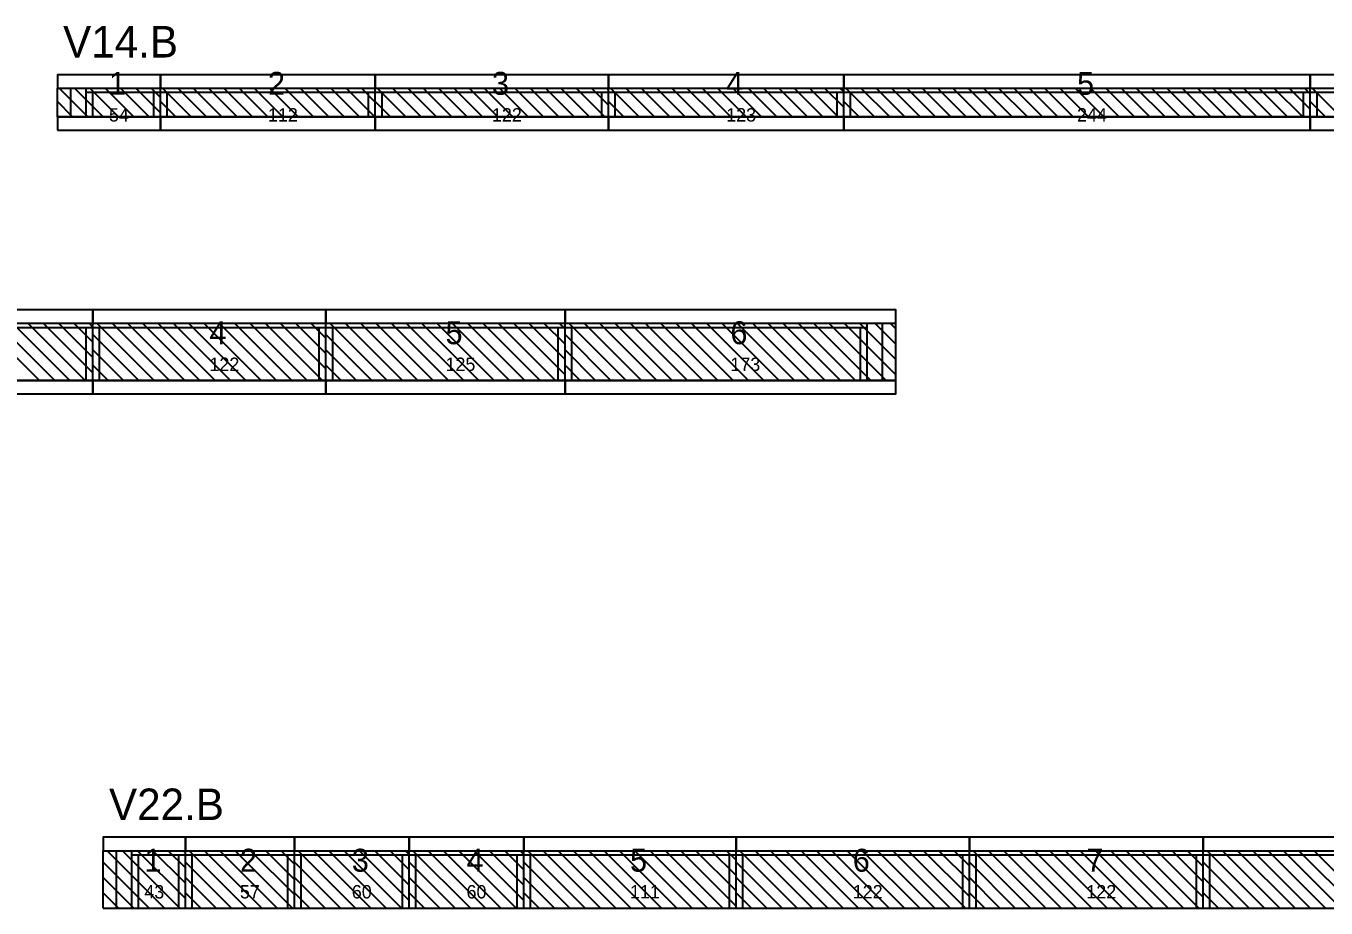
# Model space of a CAD drawing. Header units: metres. Extents: x -10 to 74425, y -2037 to 26.
# Drawn here: x 48146 to 48825, y -1836 to -1374 of the extents above; entities that cross this region are included whole.
import ezdxf

# ---------------------------------------------------------------- set-up
doc = ezdxf.new("R2010")
doc.units = ezdxf.units.M
doc.layers.add('VIGAS', color=7, linetype='Continuous')

msp = doc.modelspace()

# ---------------------------------------------------------------- linework, layer by layer
at = {"layer": 'VIGAS'}
for p, q in [((48161.9, -1407), (48215.9, -1407)), ((48161.9, -1422), (48161.9, -1407)), ((48177.9, -1422), (48162.9, -1407)), ((48168.9, -1422), (48168.9, -1407)), ((48185.9, -1422), (48170.9, -1407)), ((48176.9, -1422), (48176.9, -1407)), ((48193.9, -1422), (48178.9, -1407)), ((48201.9, -1422), (48186.9, -1407)), ((48209.9, -1422), (48194.9, -1407)), ((48215.9, -1420), (48202.9, -1407)), ((48215.9, -1412), (48210.9, -1407)), ((48215.9, -1422), (48215.9, -1407)), ((48215.9, -1422), (48215.9, -1407)), ((48215.9, -1407), (48328.2, -1407)), ((48215.9, -1422), (48215.9, -1407)), ((48215.9, -1422), (48215.9, -1407)), ((48215.9, -1422), (48215.9, -1407)), ((48231.9, -1422), (48216.9, -1407)), ((48239.9, -1422), (48224.9, -1407)), ((48247.9, -1422), (48232.9, -1407)), ((48255.9, -1422), (48240.9, -1407)), ((48263.9, -1422), (48248.9, -1407)), ((48271.9, -1422), (48256.9, -1407)), ((48279.9, -1422), (48264.9, -1407)), ((48287.9, -1422), (48272.9, -1407)), ((48295.9, -1422), (48280.9, -1407)), ((48303.9, -1422), (48288.9, -1407)), ((48311.9, -1422), (48296.9, -1407)), ((48319.9, -1422), (48304.9, -1407)), ((48327.9, -1422), (48312.9, -1407)), ((48328.2, -1414.3), (48320.9, -1407)), ((48328.2, -1422), (48328.2, -1407)), ((48328.2, -1422), (48328.2, -1407)), ((48328.2, -1407), (48450.2, -1407)), ((48328.2, -1422), (48328.2, -1407)), ((48328.2, -1422), (48328.2, -1407)), ((48328.2, -1422), (48328.2, -1407)), ((48344.2, -1422), (48329.2, -1407)), ((48352.2, -1422), (48337.2, -1407)), ((48360.2, -1422), (48345.2, -1407)), ((48368.2, -1422), (48353.2, -1407)), ((48376.2, -1422), (48361.2, -1407)), ((48384.2, -1422), (48369.2, -1407)), ((48392.2, -1422), (48377.2, -1407)), ((48400.2, -1422), (48385.2, -1407)), ((48408.2, -1422), (48393.2, -1407)), ((48416.2, -1422), (48401.2, -1407)), ((48424.2, -1422), (48409.2, -1407)), ((48432.2, -1422), (48417.2, -1407)), ((48440.2, -1422), (48425.2, -1407)), ((48448.2, -1422), (48433.2, -1407)), ((48450.2, -1416), (48441.2, -1407)), ((48450.2, -1408), (48449.2, -1407)), ((48450.2, -1422), (48450.2, -1407)), ((48450.2, -1422), (48450.2, -1407)), ((48450.2, -1407), (48573.2, -1407)), ((48450.2, -1422), (48450.2, -1407)), ((48450.2, -1422), (48450.2, -1407)), ((48450.2, -1422), (48450.2, -1407)), ((48466.2, -1422), (48451.2, -1407)), ((48474.2, -1422), (48459.2, -1407)), ((48482.2, -1422), (48467.2, -1407)), ((48490.2, -1422), (48475.2, -1407)), ((48498.2, -1422), (48483.2, -1407)), ((48506.2, -1422), (48491.2, -1407)), ((48514.2, -1422), (48499.2, -1407)), ((48522.2, -1422), (48507.2, -1407)), ((48530.2, -1422), (48515.2, -1407)), ((48538.2, -1422), (48523.2, -1407)), ((48546.2, -1422), (48531.2, -1407)), ((48554.2, -1422), (48539.2, -1407)), ((48562.2, -1422), (48547.2, -1407)), ((48570.2, -1422), (48555.2, -1407)), ((48573.2, -1417), (48563.2, -1407)), ((48573.2, -1409), (48571.2, -1407)), ((48573.2, -1422), (48573.2, -1407)), ((48573.2, -1422), (48573.2, -1407)), ((48573.2, -1407), (48817.2, -1407)), ((48573.2, -1422), (48573.2, -1407)), ((48573.2, -1422), (48573.2, -1407)), ((48573.2, -1422), (48573.2, -1407)), ((48589.2, -1422), (48574.2, -1407)), ((48597.2, -1422), (48582.2, -1407)), ((48605.2, -1422), (48590.2, -1407)), ((48613.2, -1422), (48598.2, -1407)), ((48621.2, -1422), (48606.2, -1407)), ((48629.2, -1422), (48614.2, -1407)), ((48637.2, -1422), (48622.2, -1407)), ((48645.2, -1422), (48630.2, -1407)), ((48653.2, -1422), (48638.2, -1407)), ((48661.2, -1422), (48646.2, -1407)), ((48669.2, -1422), (48654.2, -1407)), ((48677.2, -1422), (48662.2, -1407)), ((48685.2, -1422), (48670.2, -1407)), ((48693.2, -1422), (48678.2, -1407)), ((48701.2, -1422), (48686.2, -1407)), ((48709.2, -1422), (48694.2, -1407)), ((48717.2, -1422), (48702.2, -1407)), ((48725.2, -1422), (48710.2, -1407)), ((48733.2, -1422), (48718.2, -1407)), ((48741.2, -1422), (48726.2, -1407)), ((48749.2, -1422), (48734.2, -1407)), ((48757.2, -1422), (48742.2, -1407)), ((48765.2, -1422), (48750.2, -1407)), ((48773.2, -1422), (48758.2, -1407)), ((48781.2, -1422), (48766.2, -1407)), ((48789.2, -1422), (48774.2, -1407)), ((48797.2, -1422), (48782.2, -1407)), ((48805.2, -1422), (48790.2, -1407)), ((48813.2, -1422), (48798.2, -1407)), ((48817.2, -1418), (48806.2, -1407)), ((48817.2, -1410), (48814.2, -1407)), ((48817.2, -1422), (48817.2, -1407)), ((48817.2, -1422), (48817.2, -1407)), ((48817.2, -1407), (49061.2, -1407)), ((48817.2, -1422), (48817.2, -1407)), ((48817.2, -1422), (48817.2, -1407)), ((48817.2, -1422), (48817.2, -1407)), ((48833.2, -1422), (48818.2, -1407)), ((48169.9, -1422), (48161.9, -1414)), ((48176.9, -1409.2), (48215.9, -1409.2)), ((48180.4, -1422), (48180.4, -1409.2)), ((48212.4, -1422), (48212.4, -1409.2)), ((48215.9, -1409.2), (48328.2, -1409.2)), ((48223.9, -1422), (48215.9, -1414)), ((48219.4, -1422), (48219.4, -1409.2)), ((48324.7, -1422), (48324.7, -1409.2)), ((48328.2, -1409.2), (48450.2, -1409.2)), ((48336.2, -1422), (48328.2, -1414)), ((48331.7, -1422), (48331.7, -1409.2)), ((48446.7, -1422), (48446.7, -1409.2)), ((48450.2, -1409.2), (48573.2, -1409.2)), ((48458.2, -1422), (48450.2, -1414)), ((48453.7, -1422), (48453.7, -1409.2)), ((48569.7, -1422), (48569.7, -1409.2)), ((48573.2, -1409.2), (48817.2, -1409.2)), ((48581.2, -1422), (48573.2, -1414)), ((48576.7, -1422), (48576.7, -1409.2)), ((48813.7, -1422), (48813.7, -1409.2)), ((48817.2, -1409.2), (49046.2, -1409.2)), ((48825.2, -1422), (48817.2, -1414)), ((48820.7, -1422), (48820.7, -1409.2)), ((48161.9, -1422), (48215.9, -1422)), ((48161.9, -1422), (48161.9, -1422)), ((48176.9, -1422), (48180.4, -1422)), ((48212.4, -1422), (48215.9, -1422)), ((48215.9, -1422), (48328.2, -1422)), ((48215.9, -1422), (48219.4, -1422)), ((48215.9, -1422), (48215.9, -1422)), ((48324.7, -1422), (48328.2, -1422)), ((48328.2, -1422), (48450.2, -1422)), ((48328.2, -1422), (48331.7, -1422)), ((48328.2, -1422), (48328.2, -1422)), ((48446.7, -1422), (48450.2, -1422)), ((48450.2, -1422), (48573.2, -1422)), ((48450.2, -1422), (48453.7, -1422)), ((48450.2, -1422), (48450.2, -1422)), ((48569.7, -1422), (48573.2, -1422)), ((48573.2, -1422), (48817.2, -1422)), ((48573.2, -1422), (48576.7, -1422)), ((48573.2, -1422), (48573.2, -1422)), ((48813.7, -1422), (48817.2, -1422)), ((48817.2, -1422), (49061.2, -1422)), ((48817.2, -1422), (48820.7, -1422)), ((48817.2, -1422), (48817.2, -1422)), ((48088.5, -1530), (48180.5, -1530)), ((48088.5, -1532.2), (48180.5, -1532.2)), ((48152.5, -1560), (48122.5, -1530)), ((48160.5, -1560), (48130.5, -1530)), ((48168.5, -1560), (48138.5, -1530)), ((48176.5, -1560), (48146.5, -1530)), ((48180.5, -1556), (48154.5, -1530)), ((48180.5, -1548), (48162.5, -1530)), ((48180.5, -1540), (48170.5, -1530)), ((48177, -1560), (48177, -1532.2)), ((48180.5, -1532), (48178.5, -1530)), ((48180.5, -1560), (48180.5, -1530)), ((48180.5, -1560), (48180.5, -1530)), ((48180.5, -1530), (48302.4, -1530)), ((48180.5, -1560), (48180.5, -1530)), ((48180.5, -1560), (48180.5, -1530)), ((48180.5, -1560), (48180.5, -1530)), ((48180.5, -1532.2), (48302.4, -1532.2)), ((48204.5, -1560), (48180.5, -1536)), ((48212.5, -1560), (48182.5, -1530)), ((48184, -1560), (48184, -1532.2)), ((48220.5, -1560), (48190.5, -1530)), ((48228.5, -1560), (48198.5, -1530)), ((48236.5, -1560), (48206.5, -1530)), ((48244.5, -1560), (48214.5, -1530)), ((48252.5, -1560), (48222.5, -1530)), ((48260.5, -1560), (48230.5, -1530)), ((48268.5, -1560), (48238.5, -1530)), ((48276.5, -1560), (48246.5, -1530)), ((48284.5, -1560), (48254.5, -1530)), ((48292.5, -1560), (48262.5, -1530)), ((48300.5, -1560), (48270.5, -1530)), ((48302.4, -1553.9), (48278.5, -1530)), ((48302.4, -1545.9), (48286.5, -1530)), ((48302.4, -1537.9), (48294.5, -1530)), ((48298.9, -1560), (48298.9, -1532.2)), ((48302.4, -1560), (48302.4, -1530)), ((48302.4, -1560), (48302.4, -1530)), ((48302.4, -1530), (48427.4, -1530)), ((48302.4, -1560), (48302.4, -1530)), ((48302.4, -1560), (48302.4, -1530)), ((48302.4, -1560), (48302.4, -1530)), ((48302.4, -1532.2), (48427.4, -1532.2)), ((48326.4, -1560), (48302.4, -1536)), ((48334.4, -1560), (48304.4, -1530)), ((48305.9, -1560), (48305.9, -1532.2)), ((48342.4, -1560), (48312.4, -1530)), ((48350.4, -1560), (48320.4, -1530)), ((48358.4, -1560), (48328.4, -1530)), ((48366.4, -1560), (48336.4, -1530)), ((48374.4, -1560), (48344.4, -1530)), ((48382.4, -1560), (48352.4, -1530)), ((48390.4, -1560), (48360.4, -1530)), ((48398.4, -1560), (48368.4, -1530)), ((48406.4, -1560), (48376.4, -1530)), ((48414.4, -1560), (48384.4, -1530)), ((48422.4, -1560), (48392.4, -1530)), ((48427.4, -1557), (48400.4, -1530)), ((48427.4, -1549), (48408.4, -1530)), ((48427.4, -1541), (48416.4, -1530)), ((48423.9, -1560), (48423.9, -1532.2)), ((48427.4, -1533), (48424.4, -1530)), ((48427.4, -1560), (48427.4, -1530)), ((48427.4, -1560), (48427.4, -1530)), ((48427.4, -1530), (48600.4, -1530)), ((48427.4, -1560), (48427.4, -1530)), ((48427.4, -1560), (48427.4, -1530)), ((48427.4, -1560), (48427.4, -1530)), ((48427.4, -1532.2), (48585.4, -1532.2)), ((48451.4, -1560), (48427.4, -1536)), ((48459.4, -1560), (48429.4, -1530)), ((48430.9, -1560), (48430.9, -1532.2)), ((48467.4, -1560), (48437.4, -1530)), ((48475.4, -1560), (48445.4, -1530)), ((48483.4, -1560), (48453.4, -1530)), ((48491.4, -1560), (48461.4, -1530)), ((48499.4, -1560), (48469.4, -1530)), ((48507.4, -1560), (48477.4, -1530)), ((48515.4, -1560), (48485.4, -1530)), ((48523.4, -1560), (48493.4, -1530)), ((48531.4, -1560), (48501.4, -1530)), ((48539.4, -1560), (48509.4, -1530)), ((48547.4, -1560), (48517.4, -1530)), ((48555.4, -1560), (48525.4, -1530)), ((48563.4, -1560), (48533.4, -1530)), ((48571.4, -1560), (48541.4, -1530)), ((48579.4, -1560), (48549.4, -1530)), ((48587.4, -1560), (48557.4, -1530)), ((48595.4, -1560), (48565.4, -1530)), ((48600.4, -1557), (48573.4, -1530)), ((48600.4, -1549), (48581.4, -1530)), ((48581.9, -1560), (48581.9, -1532.2)), ((48585.4, -1560), (48585.4, -1530)), ((48600.4, -1541), (48589.4, -1530)), ((48593.4, -1560), (48593.4, -1530)), ((48600.4, -1533), (48597.4, -1530)), ((48600.4, -1560), (48600.4, -1530)), ((48196.5, -1560), (48180.5, -1544)), ((48318.4, -1560), (48302.4, -1544)), ((48443.4, -1560), (48427.4, -1544)), ((48188.5, -1560), (48180.5, -1552)), ((48310.4, -1560), (48302.4, -1552)), ((48435.4, -1560), (48427.4, -1552)), ((48088.5, -1560), (48180.5, -1560)), ((48177, -1560), (48180.5, -1560)), ((48180.5, -1560), (48302.4, -1560)), ((48180.5, -1560), (48184, -1560)), ((48180.5, -1560), (48180.5, -1560)), ((48298.9, -1560), (48302.4, -1560)), ((48302.4, -1560), (48427.4, -1560)), ((48302.4, -1560), (48305.9, -1560)), ((48302.4, -1560), (48302.4, -1560)), ((48423.9, -1560), (48427.4, -1560)), ((48427.4, -1560), (48600.4, -1560)), ((48427.4, -1560), (48430.9, -1560)), ((48427.4, -1560), (48427.4, -1560)), ((48581.9, -1560), (48585.4, -1560)), ((48185.9, -1806), (48228.9, -1806)), ((48185.9, -1836), (48185.9, -1806)), ((48217.9, -1836), (48187.9, -1806)), ((48192.9, -1836), (48192.9, -1806)), ((48225.9, -1836), (48195.9, -1806)), ((48200.9, -1836), (48200.9, -1806)), ((48200.9, -1808.2), (48228.9, -1808.2)), ((48228.9, -1831), (48203.9, -1806)), ((48204.4, -1836), (48204.4, -1808.2)), ((48228.9, -1823), (48211.9, -1806)), ((48228.9, -1815), (48219.9, -1806)), ((48225.4, -1836), (48225.4, -1808.2)), ((48228.9, -1807), (48227.9, -1806)), ((48228.9, -1836), (48228.9, -1806)), ((48228.9, -1836), (48228.9, -1806)), ((48228.9, -1806), (48285.9, -1806)), ((48228.9, -1836), (48228.9, -1806)), ((48228.9, -1836), (48228.9, -1806)), ((48228.9, -1836), (48228.9, -1806)), ((48228.9, -1808.2), (48285.9, -1808.2)), ((48260.9, -1836), (48230.9, -1806)), ((48232.4, -1836), (48232.4, -1808.2)), ((48268.9, -1836), (48238.9, -1806)), ((48276.9, -1836), (48246.9, -1806)), ((48284.9, -1836), (48254.9, -1806)), ((48285.9, -1829), (48262.9, -1806)), ((48285.9, -1821), (48270.9, -1806)), ((48285.9, -1813), (48278.9, -1806)), ((48282.4, -1836), (48282.4, -1808.2)), ((48285.9, -1836), (48285.9, -1806)), ((48285.9, -1836), (48285.9, -1806)), ((48285.9, -1806), (48345.9, -1806)), ((48285.9, -1836), (48285.9, -1806)), ((48285.9, -1836), (48285.9, -1806)), ((48285.9, -1836), (48285.9, -1806)), ((48285.9, -1808.2), (48345.9, -1808.2)), ((48317.9, -1836), (48287.9, -1806)), ((48289.4, -1836), (48289.4, -1808.2)), ((48325.9, -1836), (48295.9, -1806)), ((48333.9, -1836), (48303.9, -1806)), ((48341.9, -1836), (48311.9, -1806)), ((48345.9, -1832), (48319.9, -1806)), ((48345.9, -1824), (48327.9, -1806)), ((48345.9, -1816), (48335.9, -1806)), ((48342.4, -1836), (48342.4, -1808.2)), ((48345.9, -1808), (48343.9, -1806)), ((48345.9, -1836), (48345.9, -1806)), ((48345.9, -1836), (48345.9, -1806)), ((48345.9, -1806), (48405.9, -1806)), ((48345.9, -1836), (48345.9, -1806)), ((48345.9, -1836), (48345.9, -1806)), ((48345.9, -1836), (48345.9, -1806)), ((48345.9, -1808.2), (48405.9, -1808.2)), ((48377.9, -1836), (48347.9, -1806)), ((48349.4, -1836), (48349.4, -1808.2)), ((48385.9, -1836), (48355.9, -1806)), ((48393.9, -1836), (48363.9, -1806)), ((48401.9, -1836), (48371.9, -1806)), ((48405.9, -1832), (48379.9, -1806)), ((48405.9, -1824), (48387.9, -1806)), ((48405.9, -1816), (48395.9, -1806)), ((48402.4, -1836), (48402.4, -1808.2)), ((48405.9, -1808), (48403.9, -1806)), ((48405.9, -1836), (48405.9, -1806)), ((48405.9, -1836), (48405.9, -1806)), ((48405.9, -1806), (48516.9, -1806)), ((48405.9, -1836), (48405.9, -1806)), ((48405.9, -1836), (48405.9, -1806)), ((48405.9, -1836), (48405.9, -1806)), ((48405.9, -1808.2), (48516.9, -1808.2)), ((48437.9, -1836), (48407.9, -1806)), ((48409.4, -1836), (48409.4, -1808.2)), ((48445.9, -1836), (48415.9, -1806)), ((48453.9, -1836), (48423.9, -1806)), ((48461.9, -1836), (48431.9, -1806)), ((48469.9, -1836), (48439.9, -1806)), ((48477.9, -1836), (48447.9, -1806)), ((48485.9, -1836), (48455.9, -1806)), ((48493.9, -1836), (48463.9, -1806)), ((48501.9, -1836), (48471.9, -1806)), ((48509.9, -1836), (48479.9, -1806)), ((48516.9, -1835), (48487.9, -1806)), ((48516.9, -1827), (48495.9, -1806)), ((48516.9, -1819), (48503.9, -1806)), ((48516.9, -1811), (48511.9, -1806)), ((48513.4, -1836), (48513.4, -1808.2)), ((48516.9, -1836), (48516.9, -1806)), ((48516.9, -1836), (48516.9, -1806)), ((48516.9, -1806), (48638.9, -1806)), ((48516.9, -1836), (48516.9, -1806)), ((48516.9, -1836), (48516.9, -1806)), ((48516.9, -1836), (48516.9, -1806)), ((48516.9, -1808.2), (48638.9, -1808.2)), ((48548.9, -1836), (48518.9, -1806)), ((48520.4, -1836), (48520.4, -1808.2)), ((48556.9, -1836), (48526.9, -1806)), ((48564.9, -1836), (48534.9, -1806)), ((48572.9, -1836), (48542.9, -1806)), ((48580.9, -1836), (48550.9, -1806)), ((48588.9, -1836), (48558.9, -1806)), ((48596.9, -1836), (48566.9, -1806)), ((48604.9, -1836), (48574.9, -1806)), ((48612.9, -1836), (48582.9, -1806)), ((48620.9, -1836), (48590.9, -1806)), ((48628.9, -1836), (48598.9, -1806)), ((48636.9, -1836), (48606.9, -1806)), ((48638.9, -1830), (48614.9, -1806)), ((48638.9, -1822), (48622.9, -1806)), ((48638.9, -1814), (48630.9, -1806)), ((48635.4, -1836), (48635.4, -1808.2)), ((48638.9, -1836), (48638.9, -1806)), ((48638.9, -1836), (48638.9, -1806)), ((48638.9, -1806), (48761.2, -1806)), ((48638.9, -1836), (48638.9, -1806)), ((48638.9, -1836), (48638.9, -1806)), ((48638.9, -1836), (48638.9, -1806)), ((48638.9, -1806), (48638.9, -1806)), ((48638.9, -1808.2), (48761.2, -1808.2)), ((48670.9, -1836), (48640.9, -1806)), ((48642.4, -1836), (48642.4, -1808.2)), ((48678.9, -1836), (48648.9, -1806)), ((48686.9, -1836), (48656.9, -1806)), ((48694.9, -1836), (48664.9, -1806)), ((48702.9, -1836), (48672.9, -1806)), ((48710.9, -1836), (48680.9, -1806)), ((48718.9, -1836), (48688.9, -1806)), ((48726.9, -1836), (48696.9, -1806)), ((48734.9, -1836), (48704.9, -1806)), ((48742.9, -1836), (48712.9, -1806)), ((48750.9, -1836), (48720.9, -1806)), ((48758.9, -1836), (48728.9, -1806)), ((48761.2, -1830.3), (48736.9, -1806)), ((48761.2, -1822.3), (48744.9, -1806)), ((48761.2, -1814.3), (48752.9, -1806)), ((48757.7, -1836), (48757.7, -1808.2)), ((48761.2, -1806.3), (48760.9, -1806)), ((48761.2, -1836), (48761.2, -1806)), ((48761.2, -1836), (48761.2, -1806)), ((48761.2, -1806), (48913.2, -1806)), ((48761.2, -1836), (48761.2, -1806)), ((48761.2, -1836), (48761.2, -1806)), ((48761.2, -1836), (48761.2, -1806)), ((48761.2, -1808.2), (48913.2, -1808.2)), ((48793.2, -1836), (48763.2, -1806)), ((48764.7, -1836), (48764.7, -1808.2)), ((48801.2, -1836), (48771.2, -1806)), ((48809.2, -1836), (48779.2, -1806)), ((48817.2, -1836), (48787.2, -1806)), ((48825.2, -1836), (48795.2, -1806)), ((48833.2, -1836), (48803.2, -1806)), ((48841.2, -1836), (48811.2, -1806)), ((48849.2, -1836), (48819.2, -1806)), ((48209.9, -1836), (48185.9, -1812)), ((48252.9, -1836), (48228.9, -1812)), ((48309.9, -1836), (48285.9, -1812)), ((48369.9, -1836), (48345.9, -1812)), ((48429.9, -1836), (48405.9, -1812)), ((48540.9, -1836), (48516.9, -1812)), ((48662.9, -1836), (48638.9, -1812)), ((48785.2, -1836), (48761.2, -1812)), ((48201.9, -1836), (48185.9, -1820)), ((48244.9, -1836), (48228.9, -1820)), ((48301.9, -1836), (48285.9, -1820)), ((48361.9, -1836), (48345.9, -1820)), ((48421.9, -1836), (48405.9, -1820)), ((48532.9, -1836), (48516.9, -1820)), ((48654.9, -1836), (48638.9, -1820)), ((48777.2, -1836), (48761.2, -1820)), ((48193.9, -1836), (48185.9, -1828)), ((48236.9, -1836), (48228.9, -1828)), ((48293.9, -1836), (48285.9, -1828)), ((48353.9, -1836), (48345.9, -1828)), ((48413.9, -1836), (48405.9, -1828)), ((48524.9, -1836), (48516.9, -1828)), ((48646.9, -1836), (48638.9, -1828)), ((48769.2, -1836), (48761.2, -1828)), ((48185.9, -1836), (48228.9, -1836)), ((48185.9, -1836), (48185.9, -1836)), ((48200.9, -1836), (48204.4, -1836)), ((48225.4, -1836), (48228.9, -1836)), ((48228.9, -1836), (48285.9, -1836)), ((48228.9, -1836), (48232.4, -1836)), ((48228.9, -1836), (48228.9, -1836)), ((48282.4, -1836), (48285.9, -1836)), ((48285.9, -1836), (48345.9, -1836)), ((48285.9, -1836), (48289.4, -1836)), ((48285.9, -1836), (48285.9, -1836)), ((48342.4, -1836), (48345.9, -1836)), ((48345.9, -1836), (48405.9, -1836)), ((48345.9, -1836), (48349.4, -1836)), ((48345.9, -1836), (48345.9, -1836)), ((48402.4, -1836), (48405.9, -1836)), ((48405.9, -1836), (48516.9, -1836)), ((48405.9, -1836), (48409.4, -1836)), ((48405.9, -1836), (48405.9, -1836)), ((48513.4, -1836), (48516.9, -1836)), ((48516.9, -1836), (48638.9, -1836)), ((48516.9, -1836), (48520.4, -1836)), ((48516.9, -1836), (48516.9, -1836)), ((48635.4, -1836), (48638.9, -1836)), ((48638.9, -1836), (48761.2, -1836)), ((48638.9, -1836), (48642.4, -1836)), ((48638.9, -1836), (48638.9, -1836)), ((48757.7, -1836), (48761.2, -1836)), ((48761.2, -1836), (48913.2, -1836)), ((48761.2, -1836), (48764.7, -1836)), ((48761.2, -1836), (48761.2, -1836))]:
    msp.add_line(p, q, dxfattribs=at)
for points in [[(48161.9, -1407), (48215.9, -1407), (48215.9, -1400), (48161.9, -1400)], [(48215.9, -1407), (48328.2, -1407), (48328.2, -1400), (48215.9, -1400)], [(48328.2, -1407), (48450.2, -1407), (48450.2, -1400), (48328.2, -1400)], [(48450.2, -1407), (48573.2, -1407), (48573.2, -1400), (48450.2, -1400)], [(48573.2, -1407), (48817.2, -1407), (48817.2, -1400), (48573.2, -1400)], [(48817.2, -1407), (49061.2, -1407), (49061.2, -1400), (48817.2, -1400)], [(48161.9, -1429), (48215.9, -1429), (48215.9, -1422), (48161.9, -1422)], [(48215.9, -1429), (48328.2, -1429), (48328.2, -1422), (48215.9, -1422)], [(48328.2, -1429), (48450.2, -1429), (48450.2, -1422), (48328.2, -1422)], [(48450.2, -1429), (48573.2, -1429), (48573.2, -1422), (48450.2, -1422)], [(48573.2, -1429), (48817.2, -1429), (48817.2, -1422), (48573.2, -1422)], [(48817.2, -1429), (49061.2, -1429), (49061.2, -1422), (48817.2, -1422)], [(48088.5, -1530), (48180.5, -1530), (48180.5, -1523), (48088.5, -1523)], [(48180.5, -1530), (48302.4, -1530), (48302.4, -1523), (48180.5, -1523)], [(48302.4, -1530), (48427.4, -1530), (48427.4, -1523), (48302.4, -1523)], [(48427.4, -1530), (48600.4, -1530), (48600.4, -1523), (48427.4, -1523)], [(48088.5, -1567), (48180.5, -1567), (48180.5, -1560), (48088.5, -1560)], [(48180.5, -1567), (48302.4, -1567), (48302.4, -1560), (48180.5, -1560)], [(48302.4, -1567), (48427.4, -1567), (48427.4, -1560), (48302.4, -1560)], [(48427.4, -1567), (48600.4, -1567), (48600.4, -1560), (48427.4, -1560)], [(48185.9, -1806), (48228.9, -1806), (48228.9, -1799), (48185.9, -1799)], [(48228.9, -1806), (48285.9, -1806), (48285.9, -1799), (48228.9, -1799)], [(48285.9, -1806), (48345.9, -1806), (48345.9, -1799), (48285.9, -1799)], [(48345.9, -1806), (48405.9, -1806), (48405.9, -1799), (48345.9, -1799)], [(48405.9, -1806), (48516.9, -1806), (48516.9, -1799), (48405.9, -1799)], [(48516.9, -1806), (48638.9, -1806), (48638.9, -1799), (48516.9, -1799)], [(48638.9, -1806), (48761.2, -1806), (48761.2, -1799), (48638.9, -1799)], [(48761.2, -1806), (48913.2, -1806), (48913.2, -1799), (48761.2, -1799)]]:
    msp.add_lwpolyline(points, close=True, dxfattribs=at)

# ---------------------------------------------------------------- texts
for s, height, p in [('V14.B', 16.5, (48164.9, -1391)), ('1', 12, (48188.9, -1410.5)), ('2', 12, (48272.05, -1410.5)), ('3', 12, (48389.2, -1410.5)), ('4', 12, (48511.7, -1410.5)), ('5', 12, (48695.2, -1410.5)), ('54', 7, (48188.9, -1424.5)), ('112', 7, (48272.05, -1424.5)), ('122', 7, (48389.2, -1424.5)), ('123', 7, (48511.7, -1424.5)), ('244', 7, (48695.2, -1424.5)), ('4', 12, (48241.45, -1541)), ('5', 12, (48364.9, -1541)), ('6', 12, (48513.9, -1541)), ('122', 7, (48241.45, -1555)), ('125', 7, (48364.9, -1555)), ('173', 7, (48513.9, -1555)), ('V22.B', 16.5, (48188.9, -1790)), ('1', 12, (48207.4, -1817)), ('2', 12, (48257.4, -1817)), ('3', 12, (48315.9, -1817)), ('4', 12, (48375.9, -1817)), ('5', 12, (48461.4, -1817)), ('6', 12, (48577.9, -1817)), ('7', 12, (48700.05, -1817)), ('43', 7, (48207.4, -1831)), ('57', 7, (48257.4, -1831)), ('60', 7, (48315.9, -1831)), ('60', 7, (48375.9, -1831)), ('111', 7, (48461.4, -1831)), ('122', 7, (48577.9, -1831)), ('122', 7, (48700.05, -1831))]:
    msp.add_text(s, height=height, dxfattribs=at).set_placement(p)

doc.saveas('drawing.dxf')
